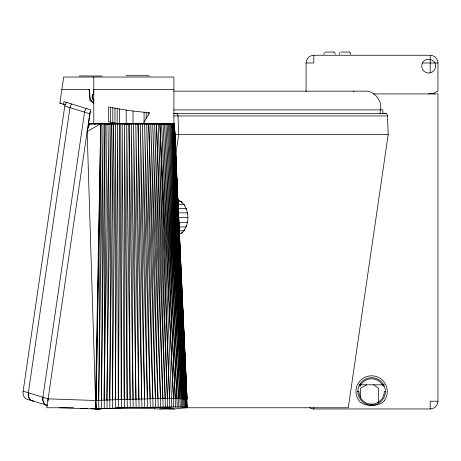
<?xml version="1.0" encoding="UTF-8"?>
<svg xmlns="http://www.w3.org/2000/svg" width="461" height="461" viewBox="0 0 461 461"><rect width="100%" height="100%" fill="white"/><g stroke="black" fill="none" stroke-linecap="round" stroke-linejoin="round"><path stroke-width="0.69" d="M93.779 123.773L93.779 77.033M110.652 122.205L110.652 107.304L108.635 106.883L108.635 121.779L118.898 123.773M112.795 122.638L112.795 107.736L110.652 107.304M114.973 123.058L114.973 108.162L112.795 107.736M112.663 408.256L115.55 408.152L115.492 123.83L112.449 399.808L112.663 408.256L104.244 408.579L105.01 123.767L100.757 123.738L87.152 131.546L95.542 400.494L95.41 408.959L109.816 408.36L111.176 123.807L114.489 123.807M117.18 123.467L117.18 108.571L114.973 108.162M119.411 123.773L119.411 108.963L117.18 108.571M124.343 407.864L124.453 123.876L127.299 407.772L115.55 408.152M126.205 123.773L126.205 110.064A47.172 7.128 8.3 0 1 119.411 108.963M133.027 123.773L133.027 111.015A46.717 7.059 8.3 0 1 126.205 110.064M143.279 123.773L144.062 122.2L144.062 112.202A46.152 6.973 8.3 0 1 133.027 111.015M144.062 122.2L146.166 118.344L146.166 112.375L144.062 112.202M146.166 118.344L148.229 114.979L148.229 112.53L146.166 112.375M172.276 123.773L163.655 123.577M173.584 123.773L171.527 123.773M173.584 123.692L172.195 123.767L172.754 123.773M63.555 104.359L63.958 101.599L90.581 109.833L88.541 123.773L173.906 123.773L173.906 77.033L63.693 77.033L59.867 103.212L63.555 104.359L65.583 104.359M430.217 72.85L430.217 55.257L313.803 55.257A7.733 7.733 0 0 0 306.064 62.996L306.064 91.779M100.233 123.773L108.548 123.773M100.648 123.773L99.893 123.773M110.652 123.773L121.934 123.686L120.085 123.375M67.058 102.1A4.639 3.296 -72.8 0 0 64.794 106.03L23.154 391.147L48.111 398.869L95.542 400.494L112.449 399.808L113.314 123.819L119.935 123.853L121.393 407.956M114.973 123.773L106.497 123.773M121.18 399.508L122.188 123.865L124.13 399.416L112.449 399.808M169.031 123.773L167.965 123.773M170 123.773L170.864 123.773M98.896 408.803L101.541 408.688L103.062 123.755L98.683 400.355L98.896 408.803L95.41 408.942L107.004 408.469L109.073 123.796L104.03 400.131L107.015 123.784M118.46 408.054L119.935 123.853M98.683 400.355L101.172 123.744L96.107 400.471L96.32 408.919L95.542 400.494L100.757 123.738L96.107 400.471M115.336 399.704L117.699 123.842L118.246 399.606M101.328 400.24L105.01 123.767L112.23 123.796M109.603 399.912L113.314 123.819M106.791 400.021L111.176 123.807M71.841 104.036A4.639 3.296 -72.8 0 0 69.997 107.638L28.352 392.755C27.695 396.137 29.268 400.949 33.296 401.041L47.189 405.34M86.812 108.208A4.639 3.296 -72.8 0 0 84.553 112.138L42.913 397.261C42.366 400.425 43.495 404.712 47.062 405.473M126.418 124.228L130.446 123.882L130.48 123.531L132.935 123.773M323.795 54.294L324.452 52.491M339.342 54.294L339.999 52.491M88.575 127.397L89.129 123.773L88.61 127.305M90.535 111.481A4.639 3.296 -72.8 0 0 89.751 113.752L46.809 407.766L73.443 407.76M96.516 123.773L95.294 123.225M175.595 155.783L178.724 134.422L177.998 115.918A2.72 1.867 90 0 0 176.517 113.412A7.762 5.336 90 0 0 173.762 113.625M380.002 113.446L380.521 109.897A13.242 9.099 90 0 0 380.1 102.33A23.909 16.423 90 0 0 366.195 91.157L173.739 91.157M173.785 113.412L386.001 113.412A2.72 1.867 -90 0 1 387.476 115.918L388.202 134.422L348.286 407.76L183.438 407.76M382.682 113.579L382.912 112.179A2.979 2.115 -72.8 0 0 381.184 109.211M98.568 123.156L98.337 123.934L89.065 123.934L87.152 131.546M186.313 226.489C188.393 220.831 188.393 214.503 186.313 208.839M184.342 230.246L186.284 226.558M173.906 89.388L93.462 89.388L93.462 93.704C91.716 95.214 91.716 98.406 93.462 99.922L93.462 101.426A0.749 0.519 -90 0 1 92.701 102.088L91.877 101.443A6.056 4.161 -90 0 1 90.045 97.087L89.44 89.388L61.889 89.388M148.229 114.979L149.883 112.634L148.229 112.53M112.075 123.634L110.519 123.519M186.935 397.797L187.005 399.238L174.425 123.871L167.032 123.732M181.663 233.289L184.233 230.419M124.47 407.778L159.673 408.959L174.575 408.959L187.299 407.605L182.792 407.121L169.804 406.988L127.299 407.772M110.427 123.634L110.94 123.254M161.385 123.663L161.408 124.205L162.122 123.767L170.311 123.859L166.686 123.917M366.656 384.797L360.542 388.277L360.531 397.895M108.243 123.306L107.027 123.606L110.519 123.629M325.322 52.041L333.747 52.041M340.869 52.041L349.294 52.041M79.131 75.915L102.192 76.025M126.02 75.696L148.321 75.696L149.358 76.128M151.381 123.934L174.419 123.882M59.636 407.766L95.41 408.959L109.816 408.36L95.41 408.942M159.673 408.959L166.116 408.59A42.493 1.135 -1.5 0 0 156.942 407.443A42.493 1.135 -1.5 0 0 104.538 408.682M130.48 123.531L125.83 123.773L125.744 124.28L125.271 124.159M95.41 408.959L109.816 408.36M124.13 399.416C145.065 399.203 166.254 397.561 187.085 399.157L174.068 123.9M428.667 93.935L433.784 93.151L437.95 91.18L437.95 62.996A7.733 7.733 0 0 0 430.217 55.257M98.354 123.83L100.654 123.802L99.086 123.318M162.122 123.963L167.844 123.928M164.024 123.773L170.04 123.698L167.948 123.634M165.655 123.923L157.028 123.94M306.064 62.996L313.803 62.996L313.803 55.257M422.478 62.996L437.95 62.996M373.387 93.935L437.95 93.935L437.95 401.226A7.733 7.733 0 0 1 430.217 408.959L313.803 408.959A7.733 7.733 0 0 1 309.504 407.657M92.868 94.315L94.015 94.315M92.868 99.305L94.015 99.305M89.082 89.388L89.993 100.504L91.681 100.504M59.867 103.212L61.215 103.212M173.705 109.897L380.521 109.897M173.901 115.918L387.476 115.918M121.934 123.686L117.18 123.773M152.654 123.663L162.721 123.663M89.065 123.934L91.872 123.934L91.353 123.773M106.163 123.888L112.553 123.888L110.778 123.341M161.408 124.205L162.785 124.205M174.621 134.422L388.202 134.422M177.848 201.59L180.597 201.59A3.106 1.953 -50 0 1 182.014 203.094M177.497 204.54L183.236 204.54M178.47 208.384L185.264 208.384A3.106 1.129 -21.6 0 1 186.054 209.542M178.476 212.861L186.538 212.861A3.106 0.582 -10.4 0 1 187.397 213.31M178.845 217.667L187.852 217.667M178.908 222.473L186.538 222.473A3.106 0.582 10.4 0 0 187.397 222.018M179.202 226.95L185.264 226.95A3.106 1.129 21.6 0 0 185.973 225.694M179.122 230.794L183.236 230.794A3.106 1.596 34.5 0 0 184.337 229.296M179.202 233.744L180.597 233.744A3.106 1.953 50 0 0 181.813 233.076M359.084 384.797L384.278 384.797M357.488 391.464L358.923 391.464A12.695 12.695 0 0 0 371.624 404.159A12.695 12.695 0 0 0 384.318 391.464L385.759 391.464M437.95 401.226L430.217 401.226L430.217 408.959M370.212 404.32L373.087 404.32M116.495 407.76L137.885 407.76M87.083 408.342L80.819 408.342L87.215 408.555M145.059 123.928L156.452 123.963L167.671 406.994M158.215 407.086L148.753 123.957L135.886 123.9M144.766 407.328L138.041 123.928L126.302 123.865M119.14 123.83L129.005 123.894L133.194 407.605M165.995 408.671L174.575 408.959M90.765 408.677L99.294 408.959M349.317 52.041L350.331 52.681L350.838 54.294M333.776 52.041L334.784 52.681L335.297 54.294M143.238 123.277L146.771 123.773M125.208 124.199L122.534 123.773M130.083 123.784L130.446 123.882M64.794 106.03L89.751 113.752M33.204 401.03L27.303 399.359A8.465 6.016 -72.8 0 1 23.154 391.147M177.71 199.584L181.375 201.791M373.537 384.797L378.533 388.277L378.521 402.891M89.993 100.504L93.779 103.454M139.429 123.773L139.303 123.675A5.417 0.403 3.5 0 0 137.977 123.41M181.663 202.045L184.233 204.909M184.342 205.087L186.284 208.77M186.181 407.322L172.045 123.934L185.541 407.265M185.328 398.817L171.267 123.94L184.763 407.213M184.55 398.765L170.391 123.946L183.847 407.167M183.634 398.719L169.412 123.951L182.792 407.121M182.579 398.679L168.328 123.951L181.605 407.086M181.392 398.638L167.153 123.957L180.286 407.057M180.072 398.609L165.879 123.963L178.833 407.028M178.62 398.581L164.514 123.963L177.26 407.011M177.047 398.563L163.067 123.963L175.572 406.994M175.353 398.546L161.529 123.969L173.757 406.988M182.078 302.762L173.273 123.917L186.676 407.386M182.147 304.197L182.573 312.817M182.642 314.252L187.028 407.455M186.463 398.938L172.714 123.923L185.967 398.874M169.804 406.988L159.915 123.969L173.543 398.54M186.814 399.007L173.728 123.911L187.218 407.685M174.385 125.3L174.321 123.859L182.723 306.496M182.792 307.936L185.478 366.167M185.547 367.607L185.944 376.234M186.008 377.668L186.405 386.295M186.475 387.736L186.872 396.362M177.191 185.731L174.425 123.871L176.269 166.317M177.26 187.16L178.58 216.653M178.649 218.088L179.029 226.726M179.104 228.155L179.485 236.793M179.554 238.222L179.934 246.86M180.003 248.295L180.355 256.207M180.487 259.082L180.839 266.994M180.943 269.149L181.294 277.067M181.392 279.216L181.743 287.134M181.876 290.004L182.193 297.201M182.326 300.076L182.614 306.548M182.781 310.144L183.069 316.621M183.259 320.931L183.518 326.688M183.714 330.998L183.968 336.755M184.164 341.071L184.388 346.107M184.619 351.138L184.873 356.895M185.103 361.925L185.293 366.241M185.553 371.992L185.743 376.309M186.002 382.06L186.198 386.376M186.486 392.853L186.647 396.448M174.477 127.461L174.857 136.093M174.95 138.248L175.301 146.166M175.428 149.041L175.739 156.239M175.866 159.114L176.183 166.312M176.338 169.907L176.592 175.664M176.782 179.98L177.036 185.737M177.255 190.773L177.473 195.81M177.727 201.561L177.952 206.597M178.171 211.634L178.39 216.67M178.643 222.427L178.833 226.743M179.087 232.5L179.277 236.816M179.56 243.293L179.715 246.889M180.032 254.08L180.124 256.241L180.026 252.651M180.476 264.153L180.603 267.034M180.948 274.946L181.04 277.107M181.386 285.019L181.484 287.18L181.404 284.304M181.865 295.812L181.928 297.247L181.87 295.098M176.333 167.758L176.678 175.67M176.805 178.551L177.116 185.743M177.243 188.618L177.554 195.816M177.71 199.411L178.021 206.609M178.177 210.204L178.459 216.676M178.649 220.992L178.897 226.749M179.087 231.065L179.335 236.821M179.554 241.858L179.773 246.894M180.493 263.438L180.649 267.04M180.931 273.511L181.087 277.107M174.321 123.859L174.379 125.3M174.5 128.17L174.834 136.064M174.955 138.934L175.255 146.114M175.405 149.704L175.676 156.164M175.86 160.468L176.096 166.214M176.338 171.953L176.488 175.543M176.794 182.723L176.943 186.313M177.243 193.487L177.364 196.363M177.727 204.978L177.785 206.413M174.471 132.463L174.627 136.053L174.483 133.189M174.967 143.953L175.059 146.102L174.944 144.673M175.428 154.717L175.485 156.152M159.915 123.969L171.838 406.982M169.59 398.54L158.221 123.969L167.458 398.552M165.441 407.011L154.619 123.963L163.119 407.028M162.906 398.586L152.724 123.963L160.71 407.057M160.491 398.609L150.764 123.957L158.002 398.644M156.452 123.963L165.228 398.563M155.651 407.126L146.69 123.951L153.017 407.167M152.804 398.719L144.581 123.946L150.321 407.213M150.107 398.771L142.432 123.94L147.566 407.27M186.935 405.657L186.993 407.772M147.353 398.823L140.253 123.934L144.547 398.88M139.038 407.455L135.805 123.923L141.919 407.391M132.981 399.163L131.281 123.905L136.128 407.53M127.08 399.324L126.729 123.888L130.25 407.691M148.753 123.957L155.438 398.679M138.824 399.013L133.552 123.911L135.914 399.082M138.041 123.928L141.706 398.944M129.005 123.894L130.037 399.243M164.917 407.236L164.923 408.677M154.579 407.351L154.585 408.786M434.193 93.935L434.193 94.28M383.235 384.111L383.235 386.347L382.82 385.477A12.695 12.695 0 0 0 360.421 385.477L360.012 386.347L360.012 384.111M313.803 407.657L313.803 408.959M48.007 401.012A8.465 6.016 -72.8 0 1 48.111 398.869M183.242 204.534A3.106 1.596 -34.5 0 1 184.377 205.9M182.009 232.073A3.106 1.953 50 0 1 181.87 232.955M94.609 124.263A4.097 2.916 -72.8 0 1 94.453 123.294M93.779 99.639A3.066 2.109 -90 0 1 92.482 96.81A3.066 2.109 -90 0 1 93.779 93.981M353.414 91.491A1.504 1.031 -90 0 1 354.065 91.157M96.706 123.191A3.094 2.201 -72.8 0 1 94.419 123.974M47.258 405.501A8.465 6.016 -72.8 0 1 42.913 397.261M383.241 113.625A7.762 5.336 -90 0 1 386.001 113.412M33.296 401.041A8.465 6.016 -72.8 0 1 28.352 392.755M435.628 66.09C435.651 69.813 432.395 73.074 428.667 73.051A6.961 6.961 0 0 1 421.942 64.286C423.63 56.628 435.979 58.253 435.628 66.09M360.185 383.823L359.494 384.981A13.755 13.755 0 0 0 371.624 405.213A13.755 13.755 0 0 0 383.754 384.981L383.056 383.823A13.755 13.755 0 0 0 360.185 383.823M384.647 400.165L383.725 401.398A8.65 6.719 -47.8 0 1 382.613 402.453L378.585 404.487L374.39 405.363A21.194 17.996 0 0 1 368.858 405.363L364.663 404.487L360.635 402.453A8.65 6.719 47.8 0 1 359.517 401.398L358.595 400.165A15.668 15.668 0 0 1 361.291 379.685A15.668 15.668 0 0 1 381.95 379.685A15.668 15.668 0 0 1 384.647 400.165M165.113 408.665L165.061 407.224L165.113 408.665M174.166 125.288L174.102 123.853L174.166 125.288"/></g></svg>
